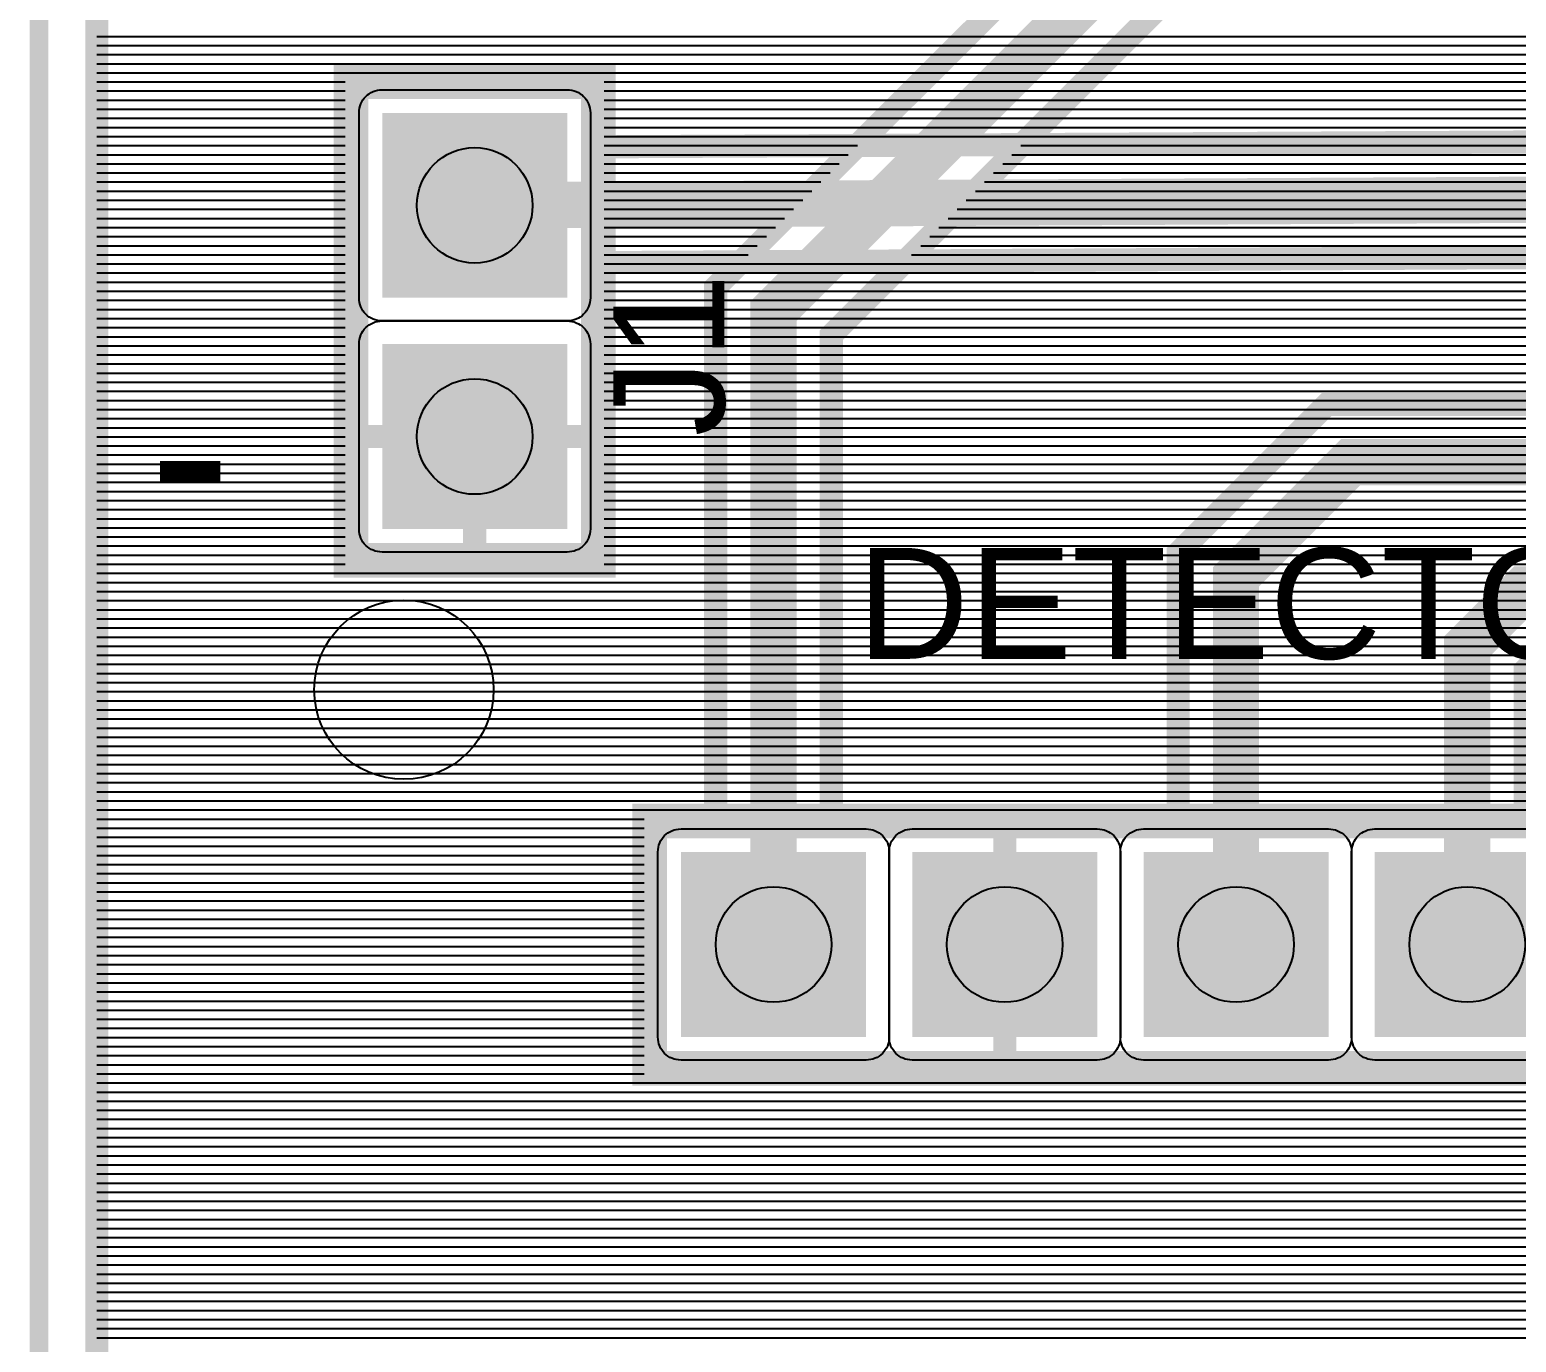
# Model space of a CAD drawing. Header units: inches. Extents: x -1.68 to 1.68, y -1.15 to 1.15.
# Drawn here: x -1.681 to -1.039, y -0.581 to -0.013 of the extents above; entities that cross this region are included whole.
import ezdxf

# ---------------------------------------------------------------- set-up
doc = ezdxf.new("R2010")
doc.units = ezdxf.units.IN
doc.layers.get('0').update_dxf_attribs({"linetype": 'CONTINUOUS'})

# ---------------------------------------------------------------- blocks, each defined once
blk = doc.blocks.new('RPAD')
blk.add_trace([(-0.5, -0.5), (-0.5, 0.5), (0.5, -0.5), (0.5, 0.5)])

msp = doc.modelspace()

# ---------------------------------------------------------------- linework, layer by layer
for points, const_width in [([(-1.6775, -1.1475), (1.6775, -1.1475), (1.6775, 1.1475), (-1.6775, 1.1475), (-1.6775, -1.1475)], 0.008), ([(-1.6775, -1.1475), (1.6775, -1.1475), (1.6775, 1.1475), (-1.6775, 1.1475), (-1.6775, -1.1475)], 0.008), ([(-1.6775, -1.1475), (1.6775, -1.1475), (1.6775, 1.1475), (-1.6775, 1.1475), (-1.6775, -1.1475)], 0.008), ([(1.6525, -1.1225), (-1.518807, -1.1225), (-1.4765, -1.080193), (-1.4765, -1.004807), (-1.529807, -0.9515), (-1.605193, -0.9515), (-1.6525, -0.998807), (-1.6525, 0.993807), (-1.615193, 0.9565), (-1.539807, 0.9565), (-1.4865, 1.009807), (-1.4865, 1.085193), (-1.523807, 1.1225), (1.513807, 1.1225)], 0.01), ([(1.6525, -1.1225), (-1.518807, -1.1225), (-1.4765, -1.080193), (-1.4765, -1.004807), (-1.529807, -0.9515), (-1.605193, -0.9515), (-1.6525, -0.998807), (-1.6525, 0.993807), (-1.615193, 0.9565), (-1.539807, 0.9565), (-1.4865, 1.009807), (-1.4865, 1.085193), (-1.523807, 1.1225), (1.513807, 1.1225)], 0.01), ([(0.4375, -0.280531), (-1.025098, -0.280531), (-1.034863, -0.290296), (-1.034863, -0.353075), (-0.903863, -0.353075), (-0.903863, -0.465074), (-1.415862, -0.465074), (-1.415862, -0.353075), (-1.384862, -0.353075), (-1.384862, -0.124704), (-1.203288, 0.05687), (-0.800757, 0.05687), (-0.737322, 0.064644), (-0.732777, 0.631828), (-0.718845, 0.646204), (-0.708843, 0.646598), (-0.6125, 0.650392), (-0.6125, 0.707), (-0.635, 0.707), (-0.635, 0.798), (-0.54, 0.798), (-0.54, 0.707)], 0.01), ([(-1.359862, -0.409075), (-1.359862, -0.135059), (-1.192933, 0.03187), (-0.799232, 0.03187), (-0.7125, 0.0425), (-0.707859, 0.621618), (-0.5875, 0.626358), (-0.5875, 0.7525)], 0.02), ([(-0.54, 0.707), (-0.5625, 0.707), (-0.5625, 0.616291), (-0.576456, 0.601774), (-0.683052, 0.597576), (-0.687577, 0.032884), (-0.700113, 0.018832), (-0.709459, 0.017686), (-0.797707, 0.00687), (-1.182578, 0.00687), (-1.334863, -0.145414), (-1.334863, -0.353075), (-1.184862, -0.353075), (-1.184862, -0.239665), (-1.120611, -0.175414), (-0.620041, -0.175414), (-0.633381, -0.162073), (-0.633381, -0.136392), (-0.615222, -0.118233), (-0.589541, -0.118233), (-0.583541, -0.124233), (0.243659, -0.124233), (0.249659, -0.118233), (0.275341, -0.118233)], 0.01), ([(-0.9225, 0.1375), (-0.9225, 0.141437), (-0.910689, 0.141437), (-0.909469, -0.08624), (-1.489075, -0.089311)], 0.02), ([(-0.885368, 0.0815), (-0.884414, -0.096461), (-0.898981, -0.111184), (-1.433075, -0.114065), (-1.433075, -0.245311), (-1.545074, -0.245311), (-1.545074, -0.033311), (-1.433075, -0.033311), (-1.433075, -0.063966), (-0.934602, -0.061371), (-0.935368, 0.0815)], 0.01), ([(-1.433075, -0.145311), (-1.433075, -0.245311), (-1.545074, -0.245311), (-1.545074, -0.033311), (-1.433075, -0.033311), (-1.433075, -0.145311)], 0.01), ([(-1.539075, -0.239311), (-1.439075, -0.239311), (-1.439075, -0.039311), (-1.539075, -0.039311), (-1.539075, -0.239311)], 0.008), ([(-1.539075, -0.239311), (-1.439075, -0.239311), (-1.439075, -0.039311), (-1.539075, -0.039311), (-1.539075, -0.239311)], 0.008), ([(-1.539075, -0.239311), (-1.439075, -0.239311), (-1.439075, -0.039311), (-1.539075, -0.039311), (-1.539075, -0.239311)], 0.008), ([(-1.545074, -0.189311), (-1.489075, -0.189311)], 0.01), ([(-1.489075, -0.245311), (-1.489075, -0.189311)], 0.01), ([(-1.433075, -0.189311), (-1.489075, -0.189311)], 0.01), ([(0.5625, -0.401516), (0.5625, -0.200413), (-1.110256, -0.200413), (-1.159862, -0.25002), (-1.159862, -0.409075)], 0.02), ([(0.4625, -0.401516), (0.4625, -0.255531), (-1.035453, -0.255531), (-1.059862, -0.279941), (-1.059862, -0.409075)], 0.02), ([(-0.795792, -0.352927), (-0.795792, -0.378608), (-0.801792, -0.384609), (-0.801792, -0.41943), (-0.816437, -0.434074), (-0.903863, -0.434074), (-0.903863, -0.465074), (-1.415862, -0.465074), (-1.415862, -0.353075), (-0.903863, -0.353075), (-0.903863, -0.384075), (-0.852324, -0.384075), (-0.857791, -0.378608), (-0.857791, -0.352927), (-0.839632, -0.334768), (-0.813951, -0.334768), (-0.795792, -0.352927)], 0.01), ([(-1.259862, -0.353075), (-1.259862, -0.409075)], 0.01), ([(-1.409862, -0.459075), (-0.909862, -0.459075), (-0.909862, -0.359075), (-1.409862, -0.359075), (-1.409862, -0.459075)], 0.008), ([(-1.409862, -0.459075), (-0.909862, -0.459075), (-0.909862, -0.359075), (-1.409862, -0.359075), (-1.409862, -0.459075)], 0.008), ([(-1.409862, -0.459075), (-0.909862, -0.459075), (-0.909862, -0.359075), (-1.409862, -0.359075), (-1.409862, -0.459075)], 0.008), ([(-1.259862, -0.465074), (-1.259862, -0.409075)], 0.01)]:
    msp.add_lwpolyline(points, dxfattribs=dict(const_width=const_width))
for points in [[(-1.6525, -0.016201), (-0.934844, -0.016201)], [(-1.6525, -0.016201), (-1.276358, -0.016201)], [(-1.20565, -0.016201), (-0.202185, -0.016201)], [(-1.6525, -0.020138), (-0.934822, -0.020138)], [(-1.6525, -0.020138), (-1.280295, -0.020138)], [(-1.6525, -0.024075), (-0.934802, -0.024075)], [(-1.6525, -0.024075), (-1.284232, -0.024075)], [(-1.213524, -0.024075), (-0.202185, -0.024075)], [(-1.209587, -0.020138), (-0.202185, -0.020138)], [(-1.6525, -0.028012), (-0.93478, -0.028012)], [(-1.6525, -0.028012), (-1.288169, -0.028012)], [(-1.6525, -0.031949), (-0.934759, -0.031949)], [(-1.6525, -0.031949), (-1.292106, -0.031949)], [(-1.221398, -0.031949), (-0.202185, -0.031949)], [(-1.217461, -0.028012), (-0.202185, -0.028012)], [(-1.6525, -0.035886), (-1.545074, -0.035886)], [(-1.6525, -0.035886), (-1.545074, -0.035886)], [(-1.433075, -0.035886), (-0.934738, -0.035886)], [(-1.433075, -0.035886), (-1.296043, -0.035886)], [(-1.225335, -0.035886), (-0.202185, -0.035886)], [(-1.6525, -0.039823), (-1.545074, -0.039823)], [(-1.6525, -0.039823), (-1.545074, -0.039823)], [(-1.6525, -0.04376), (-1.545074, -0.04376)], [(-1.6525, -0.04376), (-1.545074, -0.04376)], [(-1.433075, -0.039823), (-0.934717, -0.039823)], [(-1.433075, -0.039823), (-1.29998, -0.039823)], [(-1.433075, -0.04376), (-0.934696, -0.04376)], [(-1.433075, -0.04376), (-1.303917, -0.04376)], [(-1.233209, -0.04376), (-0.20128, -0.04376)], [(-1.229272, -0.039823), (-0.202185, -0.039823)], [(-1.6525, -0.047697), (-1.545074, -0.047697)], [(-1.6525, -0.047697), (-1.545074, -0.047697)], [(-1.433075, -0.047697), (-0.934675, -0.047697)], [(-1.433075, -0.047697), (-1.307854, -0.047697)], [(-1.237146, -0.047697), (-0.197343, -0.047697)], [(-1.6525, -0.051634), (-1.545074, -0.051634)], [(-1.6525, -0.051634), (-1.545074, -0.051634)], [(-1.6525, -0.055571), (-1.545074, -0.055571)], [(-1.6525, -0.055571), (-1.545074, -0.055571)], [(-1.433075, -0.051634), (-0.934654, -0.051634)], [(-1.433075, -0.051634), (-1.311791, -0.051634)], [(-1.433075, -0.055571), (-0.934633, -0.055571)], [(-1.433075, -0.055571), (-1.315728, -0.055571)], [(-1.24502, -0.055571), (-0.399411, -0.055571)], [(-1.241083, -0.051634), (-0.395474, -0.051634)], [(-1.6525, -0.059508), (-1.545074, -0.059508)], [(-1.6525, -0.059508), (-1.545074, -0.059508)], [(-1.6525, -0.063445), (-1.545074, -0.063445)], [(-1.6525, -0.063445), (-1.545074, -0.063445)], [(-1.433075, -0.059508), (-0.934611, -0.059508)], [(-1.433075, -0.059508), (-1.319665, -0.059508)], [(-1.433075, -0.063445), (-1.332942, -0.063445)], [(-1.433075, -0.063445), (-1.323602, -0.063445)], [(-1.252894, -0.063445), (-0.407285, -0.063445)], [(-1.248957, -0.059508), (-0.403348, -0.059508)], [(-1.6525, -0.067382), (-1.545074, -0.067382)], [(-1.6525, -0.067382), (-1.545074, -0.067382)], [(-1.433075, -0.067382), (-1.327539, -0.067382)], [(-1.256831, -0.067382), (-0.411222, -0.067382)], [(-1.6525, -0.071319), (-1.545074, -0.071319)], [(-1.6525, -0.071319), (-1.545074, -0.071319)], [(-1.6525, -0.075256), (-1.545074, -0.075256)], [(-1.6525, -0.075256), (-1.545074, -0.075256)], [(-1.433075, -0.071319), (-1.331476, -0.071319)], [(-1.433075, -0.075256), (-1.335413, -0.075256)], [(-1.264705, -0.075256), (-0.4135, -0.075256)], [(-1.260768, -0.071319), (-0.4135, -0.071319)], [(-1.6525, -0.079193), (-1.545074, -0.079193)], [(-1.6525, -0.079193), (-1.545074, -0.079193)], [(-1.6525, -0.08313), (-1.545074, -0.08313)], [(-1.6525, -0.08313), (-1.545074, -0.08313)], [(-1.433075, -0.079193), (-1.33935, -0.079193)], [(-1.433075, -0.08313), (-1.343287, -0.08313)], [(-1.272579, -0.08313), (-0.4135, -0.08313)], [(-1.268642, -0.079193), (-0.4135, -0.079193)], [(-1.6525, -0.087067), (-1.545074, -0.087067)], [(-1.6525, -0.087067), (-1.545074, -0.087067)], [(-1.433075, -0.087067), (-1.347224, -0.087067)], [(-1.276516, -0.087067), (-0.4135, -0.087067)], [(-1.6525, -0.091004), (-1.545074, -0.091004)], [(-1.6525, -0.091004), (-1.545074, -0.091004)], [(-1.6525, -0.094941), (-1.545074, -0.094941)], [(-1.6525, -0.094941), (-1.545074, -0.094941)], [(-1.433075, -0.091004), (-1.351161, -0.091004)], [(-1.433075, -0.094941), (-1.355098, -0.094941)], [(-1.28439, -0.094941), (-0.4135, -0.094941)], [(-1.280453, -0.091004), (-0.4135, -0.091004)], [(-1.6525, -0.098878), (-1.545074, -0.098878)], [(-1.6525, -0.098878), (-1.545074, -0.098878)], [(-1.6525, -0.102815), (-1.545074, -0.102815)], [(-1.6525, -0.102815), (-1.545074, -0.102815)], [(-1.433075, -0.098878), (-1.359035, -0.098878)], [(-1.433075, -0.102815), (-1.362972, -0.102815)], [(-1.292264, -0.102815), (-0.406025, -0.102815)], [(-1.288327, -0.098878), (-0.409962, -0.098878)], [(-1.6525, -0.106752), (-1.545074, -0.106752)], [(-1.6525, -0.106752), (-1.545074, -0.106752)], [(-1.433075, -0.106752), (-1.36691, -0.106752)], [(-1.296201, -0.106752), (-0.402088, -0.106752)], [(-1.6525, -0.110689), (-1.545074, -0.110689)], [(-1.6525, -0.110689), (-1.545074, -0.110689)], [(-1.6525, -0.114626), (-1.545074, -0.114626)], [(-1.6525, -0.114626), (-1.545074, -0.114626)], [(-1.433075, -0.110689), (-1.370847, -0.110689)], [(-1.433075, -0.114626), (-0.7675, -0.114626)], [(-1.433075, -0.114626), (-1.374784, -0.114626)], [(-1.304075, -0.114626), (1.542501, -0.114626)], [(-1.300138, -0.110689), (-0.398151, -0.110689)], [(-1.6525, -0.118563), (-1.545074, -0.118563)], [(-1.6525, -0.118563), (-1.545074, -0.118563)], [(-1.433075, -0.118563), (-0.7675, -0.118563)], [(-1.433075, -0.118563), (-1.378721, -0.118563)], [(-1.308012, -0.118563), (-0.615553, -0.118563)], [(-1.6525, -0.1225), (-1.545074, -0.1225)], [(-1.6525, -0.1225), (-1.545074, -0.1225)], [(-1.6525, -0.126437), (-1.545074, -0.126437)], [(-1.6525, -0.126437), (-1.545074, -0.126437)], [(-1.433075, -0.1225), (-0.7675, -0.1225)], [(-1.433075, -0.1225), (-1.382658, -0.1225)], [(-1.433075, -0.126437), (-0.7675, -0.126437)], [(-1.433075, -0.126437), (-1.384862, -0.126437)], [(-1.315886, -0.126437), (-0.623427, -0.126437)], [(-1.311949, -0.1225), (-0.61949, -0.1225)], [(-1.6525, -0.130374), (-1.545074, -0.130374)], [(-1.6525, -0.130374), (-1.545074, -0.130374)], [(-1.6525, -0.134311), (-1.545074, -0.134311)], [(-1.6525, -0.134311), (-1.545074, -0.134311)], [(-1.433075, -0.130374), (-0.7675, -0.130374)], [(-1.433075, -0.130374), (-1.384862, -0.130374)], [(-1.433075, -0.134311), (-0.7675, -0.134311)], [(-1.433075, -0.134311), (-1.384862, -0.134311)], [(-1.32376, -0.134311), (-0.631301, -0.134311)], [(-1.319823, -0.130374), (-0.627364, -0.130374)], [(-1.6525, -0.138248), (-1.545074, -0.138248)], [(-1.6525, -0.138248), (-1.545074, -0.138248)], [(-1.433075, -0.138248), (-0.7675, -0.138248)], [(-1.433075, -0.138248), (-1.384862, -0.138248)], [(-1.327697, -0.138248), (-0.633381, -0.138248)], [(-1.6525, -0.142185), (-1.545074, -0.142185)], [(-1.6525, -0.142185), (-1.545074, -0.142185)], [(-1.6525, -0.146122), (-1.545074, -0.146122)], [(-1.6525, -0.146122), (-1.545074, -0.146122)], [(-1.433075, -0.142185), (-0.7675, -0.142185)], [(-1.433075, -0.142185), (-1.384862, -0.142185)], [(-1.433075, -0.146122), (-0.7675, -0.146122)], [(-1.433075, -0.146122), (-1.384862, -0.146122)], [(-1.334863, -0.146122), (-0.633381, -0.146122)], [(-1.331634, -0.142185), (-0.633381, -0.142185)], [(-1.6525, -0.150059), (-1.545074, -0.150059)], [(-1.6525, -0.150059), (-1.545074, -0.150059)], [(-1.6525, -0.153996), (-1.545074, -0.153996)], [(-1.6525, -0.153996), (-1.545074, -0.153996)], [(-1.433075, -0.150059), (-0.7675, -0.150059)], [(-1.433075, -0.150059), (-1.384862, -0.150059)], [(-1.433075, -0.153996), (-0.7675, -0.153996)], [(-1.433075, -0.153996), (-1.384862, -0.153996)], [(-1.334863, -0.150059), (-0.633381, -0.150059)], [(-1.334863, -0.153996), (-0.633381, -0.153996)], [(-1.6525, -0.157933), (-1.545074, -0.157933)], [(-1.6525, -0.157933), (-1.545074, -0.157933)], [(-1.433075, -0.157933), (-0.7675, -0.157933)], [(-1.433075, -0.157933), (-1.384862, -0.157933)], [(-1.334863, -0.157933), (-0.633381, -0.157933)], [(-1.6525, -0.16187), (-1.545074, -0.16187)], [(-1.6525, -0.16187), (-1.545074, -0.16187)], [(-1.6525, -0.165807), (-1.545074, -0.165807)], [(-1.6525, -0.165807), (-1.545074, -0.165807)], [(-1.433075, -0.16187), (-0.7675, -0.16187)], [(-1.433075, -0.16187), (-1.384862, -0.16187)], [(-1.433075, -0.165807), (-0.7675, -0.165807)], [(-1.433075, -0.165807), (-1.384862, -0.165807)], [(-1.334863, -0.16187), (-0.633381, -0.16187)], [(-1.334863, -0.165807), (-0.629647, -0.165807)], [(-1.6525, -0.169744), (-1.545074, -0.169744)], [(-1.6525, -0.169744), (-1.545074, -0.169744)], [(-1.433075, -0.169744), (-0.7675, -0.169744)], [(-1.433075, -0.169744), (-1.384862, -0.169744)], [(-1.334863, -0.169744), (-0.62571, -0.169744)], [(-1.6525, -0.173681), (-1.545074, -0.173681)], [(-1.6525, -0.173681), (-1.545074, -0.173681)], [(-1.6525, -0.177618), (-1.545074, -0.177618)], [(-1.6525, -0.177618), (-1.545074, -0.177618)], [(-1.433075, -0.173681), (-0.7675, -0.173681)], [(-1.433075, -0.173681), (-1.384862, -0.173681)], [(-1.433075, -0.177618), (-0.7675, -0.177618)], [(-1.433075, -0.177618), (-1.384862, -0.177618)], [(-1.334863, -0.173681), (-0.621773, -0.173681)], [(-1.334863, -0.177618), (-1.122815, -0.177618)], [(-1.6525, -0.181555), (-1.545074, -0.181555)], [(-1.6525, -0.181555), (-1.545074, -0.181555)], [(-1.6525, -0.185492), (-1.545074, -0.185492)], [(-1.6525, -0.185492), (-1.545074, -0.185492)], [(-1.433075, -0.181555), (-0.7675, -0.181555)], [(-1.433075, -0.181555), (-1.384862, -0.181555)], [(-1.433075, -0.185492), (-0.7675, -0.185492)], [(-1.433075, -0.185492), (-1.384862, -0.185492)], [(-1.334863, -0.181555), (-1.126752, -0.181555)], [(-1.334863, -0.185492), (-1.130689, -0.185492)], [(-1.6525, -0.189429), (-1.545074, -0.189429)], [(-1.6525, -0.189429), (-1.545074, -0.189429)], [(-1.433075, -0.189429), (-0.7675, -0.189429)], [(-1.433075, -0.189429), (-1.384862, -0.189429)], [(-1.334863, -0.189429), (-1.134626, -0.189429)], [(-1.6525, -0.193366), (-1.545074, -0.193366)], [(-1.6525, -0.193366), (-1.545074, -0.193366)], [(-1.6525, -0.197303), (-1.545074, -0.197303)], [(-1.6525, -0.197303), (-1.545074, -0.197303)], [(-1.433075, -0.193366), (-0.7675, -0.193366)], [(-1.433075, -0.193366), (-1.384862, -0.193366)], [(-1.433075, -0.197303), (-0.7675, -0.197303)], [(-1.433075, -0.197303), (-1.384862, -0.197303)], [(-1.334863, -0.193366), (-1.138563, -0.193366)], [(-1.334863, -0.197303), (-1.1425, -0.197303)], [(-1.6525, -0.20124), (-1.545074, -0.20124)], [(-1.6525, -0.20124), (-1.545074, -0.20124)], [(-1.6525, -0.205177), (-1.545074, -0.205177)], [(-1.6525, -0.205177), (-1.545074, -0.205177)], [(-1.433075, -0.20124), (-0.7675, -0.20124)], [(-1.433075, -0.20124), (-1.384862, -0.20124)], [(-1.433075, -0.205177), (-0.7675, -0.205177)], [(-1.433075, -0.205177), (-1.384862, -0.205177)], [(-1.334863, -0.20124), (-1.146437, -0.20124)], [(-1.334863, -0.205177), (-1.150374, -0.205177)], [(-1.6525, -0.209114), (-1.545074, -0.209114)], [(-1.6525, -0.209114), (-1.545074, -0.209114)], [(-1.433075, -0.209114), (-0.7675, -0.209114)], [(-1.433075, -0.209114), (-1.384862, -0.209114)], [(-1.334863, -0.209114), (-1.154311, -0.209114)], [(-1.6525, -0.213051), (-1.545074, -0.213051)], [(-1.6525, -0.213051), (-1.545074, -0.213051)], [(-1.6525, -0.216988), (-1.545074, -0.216988)], [(-1.6525, -0.216988), (-1.545074, -0.216988)], [(-1.433075, -0.213051), (-0.7675, -0.213051)], [(-1.433075, -0.213051), (-1.384862, -0.213051)], [(-1.433075, -0.216988), (-0.7675, -0.216988)], [(-1.433075, -0.216988), (-1.384862, -0.216988)], [(-1.334863, -0.213051), (-1.158248, -0.213051)], [(-1.334863, -0.216988), (-1.162185, -0.216988)], [(-1.6525, -0.220925), (-1.545074, -0.220925)], [(-1.6525, -0.220925), (-1.545074, -0.220925)], [(-1.6525, -0.224862), (-1.545074, -0.224862)], [(-1.6525, -0.224862), (-1.545074, -0.224862)], [(-1.433075, -0.220925), (-0.7675, -0.220925)], [(-1.433075, -0.220925), (-1.384862, -0.220925)], [(-1.433075, -0.224862), (-0.7675, -0.224862)], [(-1.433075, -0.224862), (-1.384862, -0.224862)], [(-1.334863, -0.220925), (-1.166122, -0.220925)], [(-1.334863, -0.224862), (-1.170059, -0.224862)], [(-1.6525, -0.228799), (-1.545074, -0.228799)], [(-1.6525, -0.228799), (-1.545074, -0.228799)], [(-1.433075, -0.228799), (-0.7675, -0.228799)], [(-1.433075, -0.228799), (-1.384862, -0.228799)], [(-1.334863, -0.228799), (-1.173996, -0.228799)], [(-1.6525, -0.232736), (-1.545074, -0.232736)], [(-1.6525, -0.232736), (-1.545074, -0.232736)], [(-1.6525, -0.236673), (-1.545074, -0.236673)], [(-1.6525, -0.236673), (-1.545074, -0.236673)], [(-1.433075, -0.232736), (-0.7675, -0.232736)], [(-1.433075, -0.232736), (-1.384862, -0.232736)], [(-1.433075, -0.236673), (-0.7675, -0.236673)], [(-1.433075, -0.236673), (-1.384862, -0.236673)], [(-1.334863, -0.232736), (-1.177933, -0.232736)], [(-1.334863, -0.236673), (-1.18187, -0.236673)], [(-1.6525, -0.24061), (-1.545074, -0.24061)], [(-1.6525, -0.24061), (-1.545074, -0.24061)], [(-1.433075, -0.24061), (-0.7675, -0.24061)], [(-1.433075, -0.24061), (-1.384862, -0.24061)], [(-1.334863, -0.24061), (-1.184862, -0.24061)], [(-1.6525, -0.244547), (-1.545074, -0.244547)], [(-1.6525, -0.244547), (-1.545074, -0.244547)], [(-1.6525, -0.248484), (-0.7675, -0.248484)], [(-1.6525, -0.248484), (-1.384862, -0.248484)], [(-1.433075, -0.244547), (-0.7675, -0.244547)], [(-1.433075, -0.244547), (-1.384862, -0.244547)], [(-1.334863, -0.244547), (-1.184862, -0.244547)], [(-1.334863, -0.248484), (-1.184862, -0.248484)], [(-1.6525, -0.252421), (-0.7675, -0.252421)], [(-1.6525, -0.252421), (-1.384862, -0.252421)], [(-1.6525, -0.256358), (-0.7675, -0.256358)], [(-1.6525, -0.256358), (-1.384862, -0.256358)], [(-1.334863, -0.252421), (-1.184862, -0.252421)], [(-1.334863, -0.256358), (-1.184862, -0.256358)], [(-1.6525, -0.260295), (-0.7675, -0.260295)], [(-1.6525, -0.260295), (-1.384862, -0.260295)], [(-1.334863, -0.260295), (-1.184862, -0.260295)], [(-1.6525, -0.264232), (-0.7675, -0.264232)], [(-1.6525, -0.264232), (-1.384862, -0.264232)], [(-1.6525, -0.268169), (-0.7675, -0.268169)], [(-1.6525, -0.268169), (-1.384862, -0.268169)], [(-1.334863, -0.264232), (-1.184862, -0.264232)], [(-1.334863, -0.268169), (-1.184862, -0.268169)], [(-1.6525, -0.272106), (-0.7675, -0.272106)], [(-1.6525, -0.272106), (-1.384862, -0.272106)], [(-1.6525, -0.276043), (-0.7675, -0.276043)], [(-1.6525, -0.276043), (-1.384862, -0.276043)], [(-1.334863, -0.272106), (-1.184862, -0.272106)], [(-1.334863, -0.276043), (-1.184862, -0.276043)], [(-1.6525, -0.27998), (-0.7675, -0.27998)], [(-1.6525, -0.27998), (-1.384862, -0.27998)], [(-1.334863, -0.27998), (-1.184862, -0.27998)], [(-1.6525, -0.283917), (-0.7675, -0.283917)], [(-1.6525, -0.283917), (-1.384862, -0.283917)], [(-1.6525, -0.287854), (-0.7675, -0.287854)], [(-1.6525, -0.287854), (-1.384862, -0.287854)], [(-1.334863, -0.283917), (-1.184862, -0.283917)], [(-1.334863, -0.287854), (-1.184862, -0.287854)], [(-1.6525, -0.291791), (-0.7675, -0.291791)], [(-1.6525, -0.291791), (-1.384862, -0.291791)], [(-1.334863, -0.291791), (-1.184862, -0.291791)], [(-1.6525, -0.295728), (-0.7675, -0.295728)], [(-1.6525, -0.295728), (-1.384862, -0.295728)], [(-1.6525, -0.299665), (-0.7675, -0.299665)], [(-1.6525, -0.299665), (-1.384862, -0.299665)], [(-1.334863, -0.295728), (-1.184862, -0.295728)], [(-1.334863, -0.299665), (-1.184862, -0.299665)], [(-1.6525, -0.303602), (-0.7675, -0.303602)], [(-1.6525, -0.303602), (-1.384862, -0.303602)], [(-1.6525, -0.307539), (-0.7675, -0.307539)], [(-1.6525, -0.307539), (-1.384862, -0.307539)], [(-1.334863, -0.303602), (-1.184862, -0.303602)], [(-1.334863, -0.307539), (-1.184862, -0.307539)], [(-1.6525, -0.311476), (-0.7675, -0.311476)], [(-1.6525, -0.311476), (-1.384862, -0.311476)], [(-1.334863, -0.311476), (-1.184862, -0.311476)], [(-1.6525, -0.315413), (-0.7675, -0.315413)], [(-1.6525, -0.315413), (-1.384862, -0.315413)], [(-1.6525, -0.31935), (-0.7675, -0.31935)], [(-1.6525, -0.31935), (-1.384862, -0.31935)], [(-1.334863, -0.315413), (-1.184862, -0.315413)], [(-1.334863, -0.31935), (-1.184862, -0.31935)], [(-1.6525, -0.323287), (-0.7675, -0.323287)], [(-1.6525, -0.323287), (-1.384862, -0.323287)], [(-1.6525, -0.327224), (-0.7675, -0.327224)], [(-1.6525, -0.327224), (-1.384862, -0.327224)], [(-1.334863, -0.323287), (-1.184862, -0.323287)], [(-1.334863, -0.327224), (-1.184862, -0.327224)], [(-1.6525, -0.331161), (-0.7675, -0.331161)], [(-1.6525, -0.331161), (-1.384862, -0.331161)], [(-1.334863, -0.331161), (-1.184862, -0.331161)], [(-1.6525, -0.335098), (-0.839962, -0.335098)], [(-1.6525, -0.335098), (-1.384862, -0.335098)], [(-1.6525, -0.339035), (-0.843899, -0.339035)], [(-1.6525, -0.339035), (-1.384862, -0.339035)], [(-1.334863, -0.335098), (-1.184862, -0.335098)], [(-1.334863, -0.339035), (-1.184862, -0.339035)], [(-1.6525, -0.342972), (-0.847836, -0.342972)], [(-1.6525, -0.342972), (-1.384862, -0.342972)], [(-1.6525, -0.346909), (-0.851773, -0.346909)], [(-1.6525, -0.346909), (-1.384862, -0.346909)], [(-1.334863, -0.342972), (-1.184862, -0.342972)], [(-1.334863, -0.346909), (-1.184862, -0.346909)], [(-1.6525, -0.350846), (-0.85571, -0.350846)], [(-1.6525, -0.350846), (-1.384862, -0.350846)], [(-1.334863, -0.350846), (-1.184862, -0.350846)], [(-1.6525, -0.354783), (-1.415862, -0.354783)], [(-1.6525, -0.354783), (-1.415862, -0.354783)], [(-1.6525, -0.35872), (-1.415862, -0.35872)], [(-1.6525, -0.35872), (-1.415862, -0.35872)], [(-1.019862, -0.459075), (-1.099862, -0.459075), (-1.100902, -0.459024), (-1.101907, -0.458876), (-1.102874, -0.458634), (-1.103798, -0.458303), (-1.104674, -0.457889), (-1.105498, -0.457394), (-1.106266, -0.456824), (-1.106972, -0.456184), (-1.107612, -0.455478), (-1.108181, -0.454711), (-1.108676, -0.453887), (-1.109091, -0.45301), (-1.109421, -0.452086), (-1.109663, -0.451119), (-1.109812, -0.450114), (-1.109862, -0.449075), (-1.109862, -0.369075), (-1.109812, -0.368035), (-1.109663, -0.36703), (-1.109421, -0.366063), (-1.109091, -0.365139), (-1.108676, -0.364263), (-1.108181, -0.363439), (-1.107612, -0.362672), (-1.106972, -0.361965), (-1.106266, -0.361325), (-1.105498, -0.360756), (-1.104674, -0.360261), (-1.103798, -0.359846), (-1.102874, -0.359516), (-1.101907, -0.359274), (-1.100902, -0.359125), (-1.099862, -0.359075), (-1.099862, -0.359075), (-1.019862, -0.359075)], [(-1.6525, -0.362657), (-1.415862, -0.362657)], [(-1.6525, -0.362657), (-1.415862, -0.362657)], [(-1.6525, -0.366594), (-1.415862, -0.366594)], [(-1.6525, -0.366594), (-1.415862, -0.366594)], [(-1.6525, -0.370531), (-1.415862, -0.370531)], [(-1.6525, -0.370531), (-1.415862, -0.370531)], [(-1.6525, -0.374469), (-1.415862, -0.374469)], [(-1.6525, -0.374469), (-1.415862, -0.374469)], [(-1.6525, -0.378406), (-1.415862, -0.378406)], [(-1.6525, -0.378406), (-1.415862, -0.378406)], [(-1.6525, -0.382343), (-1.415862, -0.382343)], [(-1.6525, -0.382343), (-1.415862, -0.382343)], [(-1.6525, -0.38628), (-1.415862, -0.38628)], [(-1.6525, -0.38628), (-1.415862, -0.38628)], [(-1.6525, -0.390217), (-1.415862, -0.390217)], [(-1.6525, -0.390217), (-1.415862, -0.390217)], [(-1.6525, -0.394154), (-1.415862, -0.394154)], [(-1.6525, -0.394154), (-1.415862, -0.394154)], [(-1.6525, -0.398091), (-1.415862, -0.398091)], [(-1.6525, -0.398091), (-1.415862, -0.398091)], [(-1.6525, -0.402028), (-1.415862, -0.402028)], [(-1.6525, -0.402028), (-1.415862, -0.402028)], [(-1.6525, -0.405965), (-1.415862, -0.405965)], [(-1.6525, -0.405965), (-1.415862, -0.405965)], [(-1.6525, -0.409902), (-1.415862, -0.409902)], [(-1.6525, -0.409902), (-1.415862, -0.409902)], [(-1.6525, -0.413839), (-1.415862, -0.413839)], [(-1.6525, -0.413839), (-1.415862, -0.413839)], [(-1.6525, -0.417776), (-1.415862, -0.417776)], [(-1.6525, -0.417776), (-1.415862, -0.417776)], [(-1.6525, -0.421713), (-1.415862, -0.421713)], [(-1.6525, -0.421713), (-1.415862, -0.421713)], [(-1.6525, -0.42565), (-1.415862, -0.42565)], [(-1.6525, -0.42565), (-1.415862, -0.42565)], [(-1.6525, -0.429587), (-1.415862, -0.429587)], [(-1.6525, -0.429587), (-1.415862, -0.429587)], [(-1.6525, -0.433524), (-1.415862, -0.433524)], [(-1.6525, -0.433524), (-1.415862, -0.433524)], [(-1.6525, -0.437461), (-1.415862, -0.437461)], [(-1.6525, -0.437461), (-1.415862, -0.437461)], [(-1.6525, -0.441398), (-1.415862, -0.441398)], [(-1.6525, -0.441398), (-1.415862, -0.441398)], [(-1.6525, -0.445335), (-1.415862, -0.445335)], [(-1.6525, -0.445335), (-1.415862, -0.445335)], [(-1.6525, -0.449272), (-1.415862, -0.449272)], [(-1.6525, -0.449272), (-1.415862, -0.449272)], [(-1.6525, -0.453209), (-1.415862, -0.453209)], [(-1.6525, -0.453209), (-1.415862, -0.453209)], [(-1.6525, -0.457146), (-1.415862, -0.457146)], [(-1.6525, -0.457146), (-1.415862, -0.457146)], [(-1.6525, -0.461083), (-1.415862, -0.461083)], [(-1.6525, -0.461083), (-1.415862, -0.461083)], [(-1.6525, -0.46502), (-1.415862, -0.46502)], [(-1.6525, -0.46502), (-1.415862, -0.46502)], [(-1.6525, -0.468957), (-0.759883, -0.468957)], [(-1.6525, -0.468957), (-0.759883, -0.468957)], [(-1.6525, -0.472894), (-0.755946, -0.472894)], [(-1.6525, -0.472894), (-0.755946, -0.472894)], [(-1.6525, -0.476831), (-0.627382, -0.476831)], [(-1.6525, -0.476831), (-0.5275, -0.476831)], [(-1.6525, -0.480768), (-0.627382, -0.480768)], [(-1.6525, -0.480768), (-0.5275, -0.480768)], [(-1.6525, -0.484705), (-0.627382, -0.484705)], [(-1.6525, -0.484705), (-0.5275, -0.484705)], [(-1.6525, -0.488642), (-0.627382, -0.488642)], [(-1.6525, -0.488642), (-0.5275, -0.488642)], [(-1.6525, -0.492579), (-0.627382, -0.492579)], [(-1.6525, -0.492579), (-0.5275, -0.492579)], [(-1.6525, -0.496516), (-0.627382, -0.496516)], [(-1.6525, -0.496516), (-0.5275, -0.496516)], [(-1.6525, -0.500453), (-0.627382, -0.500453)], [(-1.6525, -0.500453), (-0.5275, -0.500453)], [(-1.6525, -0.50439), (-0.627382, -0.50439)], [(-1.6525, -0.50439), (-0.5275, -0.50439)], [(-1.6525, -0.508327), (-0.627382, -0.508327)], [(-1.6525, -0.508327), (-0.5275, -0.508327)], [(-1.6525, -0.512264), (-0.627382, -0.512264)], [(-1.6525, -0.512264), (-0.5275, -0.512264)], [(-1.6525, -0.516201), (-0.627382, -0.516201)], [(-1.6525, -0.516201), (-0.5275, -0.516201)], [(-1.6525, -0.520138), (-0.627382, -0.520138)], [(-1.6525, -0.520138), (-0.5275, -0.520138)], [(-1.6525, -0.524075), (-0.627382, -0.524075)], [(-1.6525, -0.524075), (-0.5275, -0.524075)], [(-1.6525, -0.528012), (-0.627382, -0.528012)], [(-1.6525, -0.528012), (-0.5275, -0.528012)], [(-1.6525, -0.531949), (-0.627382, -0.531949)], [(-1.6525, -0.531949), (-0.5275, -0.531949)], [(-1.6525, -0.535886), (-0.627382, -0.535886)], [(-1.6525, -0.535886), (-0.5275, -0.535886)], [(-1.6525, -0.539823), (-0.627382, -0.539823)], [(-1.6525, -0.539823), (-0.5275, -0.539823)], [(-1.6525, -0.54376), (-0.627382, -0.54376)], [(-1.6525, -0.54376), (-0.5275, -0.54376)], [(-1.6525, -0.547697), (-0.627382, -0.547697)], [(-1.6525, -0.547697), (-0.5275, -0.547697)], [(-1.6525, -0.551634), (-0.627382, -0.551634)], [(-1.6525, -0.551634), (-0.5275, -0.551634)], [(-1.6525, -0.555571), (-0.627382, -0.555571)], [(-1.6525, -0.555571), (-0.5275, -0.555571)], [(-1.6525, -0.559508), (-0.627382, -0.559508)], [(-1.6525, -0.559508), (-0.5275, -0.559508)], [(-1.6525, -0.563445), (-0.627382, -0.563445)], [(-1.6525, -0.563445), (-0.5275, -0.563445)], [(-1.6525, -0.567382), (-0.627382, -0.567382)], [(-1.6525, -0.567382), (-0.5275, -0.567382)], [(-1.6525, -0.571319), (-0.627382, -0.571319)], [(-1.6525, -0.571319), (-0.5275, -0.571319)], [(-1.6525, -0.575256), (-0.627382, -0.575256)], [(-1.6525, -0.575256), (-0.5275, -0.575256)], [(-1.6525, -0.579193), (-0.627382, -0.579193)], [(-1.6525, -0.579193), (-0.5275, -0.579193)]]:
    msp.add_lwpolyline(points)
for points in [[(-1.439075, -0.049311), (-1.439075, -0.129311), (-1.439125, -0.13035), (-1.439274, -0.131356), (-1.439516, -0.132322), (-1.439847, -0.133246), (-1.440261, -0.134123), (-1.440756, -0.134947), (-1.441325, -0.135715), (-1.441965, -0.13642), (-1.442672, -0.137061), (-1.443439, -0.13763), (-1.444263, -0.138124), (-1.445139, -0.138539), (-1.446063, -0.13887), (-1.44703, -0.139112), (-1.448035, -0.139261), (-1.449075, -0.139311), (-1.529075, -0.139311), (-1.530114, -0.139261), (-1.531119, -0.139112), (-1.532086, -0.13887), (-1.53301, -0.138539), (-1.533887, -0.138124), (-1.534711, -0.13763), (-1.535478, -0.137061), (-1.536184, -0.13642), (-1.536824, -0.135715), (-1.537394, -0.134947), (-1.537889, -0.134123), (-1.538303, -0.133246), (-1.538634, -0.132322), (-1.538876, -0.131356), (-1.539024, -0.13035), (-1.539075, -0.129311), (-1.539075, -0.049311), (-1.539024, -0.048272), (-1.538876, -0.047267), (-1.538634, -0.0463), (-1.538303, -0.045376), (-1.537889, -0.044499), (-1.537394, -0.043675), (-1.536824, -0.042907), (-1.536184, -0.042202), (-1.535478, -0.041561), (-1.534711, -0.040992), (-1.533887, -0.040498), (-1.53301, -0.040083), (-1.532086, -0.039752), (-1.531119, -0.03951), (-1.530114, -0.039361), (-1.529075, -0.039311), (-1.449075, -0.039311), (-1.448035, -0.039361), (-1.44703, -0.03951), (-1.446063, -0.039752), (-1.445139, -0.040083), (-1.444263, -0.040498), (-1.443439, -0.040992), (-1.442672, -0.041561), (-1.441965, -0.042202), (-1.441325, -0.042907), (-1.440756, -0.043675), (-1.440261, -0.044499), (-1.439847, -0.045376), (-1.439516, -0.0463), (-1.439274, -0.047267), (-1.439125, -0.048272), (-1.439075, -0.049311)], [(-1.439075, -0.149311), (-1.439075, -0.229311), (-1.439125, -0.23035), (-1.439274, -0.231356), (-1.439516, -0.232322), (-1.439847, -0.233246), (-1.440261, -0.234123), (-1.440756, -0.234947), (-1.441325, -0.235715), (-1.441965, -0.23642), (-1.442672, -0.237061), (-1.443439, -0.23763), (-1.444263, -0.238124), (-1.445139, -0.238539), (-1.446063, -0.23887), (-1.44703, -0.239112), (-1.448035, -0.239261), (-1.449075, -0.239311), (-1.529075, -0.239311), (-1.530114, -0.239261), (-1.531119, -0.239112), (-1.532086, -0.23887), (-1.53301, -0.238539), (-1.533887, -0.238124), (-1.534711, -0.23763), (-1.535478, -0.237061), (-1.536184, -0.23642), (-1.536824, -0.235715), (-1.537394, -0.234947), (-1.537889, -0.234123), (-1.538303, -0.233246), (-1.538634, -0.232322), (-1.538876, -0.231356), (-1.539024, -0.23035), (-1.539075, -0.229311), (-1.539075, -0.149311), (-1.539024, -0.148272), (-1.538876, -0.147267), (-1.538634, -0.1463), (-1.538303, -0.145376), (-1.537889, -0.144499), (-1.537394, -0.143675), (-1.536824, -0.142907), (-1.536184, -0.142202), (-1.535478, -0.141561), (-1.534711, -0.140992), (-1.533887, -0.140498), (-1.53301, -0.140083), (-1.532086, -0.139752), (-1.531119, -0.13951), (-1.530114, -0.139361), (-1.529075, -0.139311), (-1.449075, -0.139311), (-1.448035, -0.139361), (-1.44703, -0.13951), (-1.446063, -0.139752), (-1.445139, -0.140083), (-1.444263, -0.140498), (-1.443439, -0.140992), (-1.442672, -0.141561), (-1.441965, -0.142202), (-1.441325, -0.142907), (-1.440756, -0.143675), (-1.440261, -0.144499), (-1.439847, -0.145376), (-1.439516, -0.1463), (-1.439274, -0.147267), (-1.439125, -0.148272), (-1.439075, -0.149311)], [(-1.399862, -0.359075), (-1.319862, -0.359075), (-1.318823, -0.359125), (-1.317818, -0.359274), (-1.316851, -0.359516), (-1.315927, -0.359846), (-1.31505, -0.360261), (-1.314226, -0.360756), (-1.313459, -0.361325), (-1.312753, -0.361965), (-1.312113, -0.362672), (-1.311543, -0.363439), (-1.311049, -0.364263), (-1.310634, -0.365139), (-1.310303, -0.366063), (-1.310061, -0.36703), (-1.309913, -0.368035), (-1.309862, -0.369075), (-1.309862, -0.449075), (-1.309913, -0.450114), (-1.310061, -0.451119), (-1.310303, -0.452086), (-1.310634, -0.45301), (-1.311049, -0.453887), (-1.311543, -0.454711), (-1.312113, -0.455478), (-1.312753, -0.456184), (-1.313459, -0.456824), (-1.314226, -0.457394), (-1.31505, -0.457889), (-1.315927, -0.458303), (-1.316851, -0.458634), (-1.317818, -0.458876), (-1.318823, -0.459024), (-1.319862, -0.459075), (-1.399862, -0.459075), (-1.400902, -0.459024), (-1.401907, -0.458876), (-1.402874, -0.458634), (-1.403798, -0.458303), (-1.404674, -0.457889), (-1.405498, -0.457394), (-1.406266, -0.456824), (-1.406972, -0.456184), (-1.407612, -0.455478), (-1.408181, -0.454711), (-1.408676, -0.453887), (-1.409091, -0.45301), (-1.409421, -0.452086), (-1.409663, -0.451119), (-1.409812, -0.450114), (-1.409862, -0.449075), (-1.409862, -0.369075), (-1.409812, -0.368035), (-1.409663, -0.36703), (-1.409421, -0.366063), (-1.409091, -0.365139), (-1.408676, -0.364263), (-1.408181, -0.363439), (-1.407612, -0.362672), (-1.406972, -0.361965), (-1.406266, -0.361325), (-1.405498, -0.360756), (-1.404674, -0.360261), (-1.403798, -0.359846), (-1.402874, -0.359516), (-1.401907, -0.359274), (-1.400902, -0.359125), (-1.399862, -0.359075)], [(-1.299862, -0.359075), (-1.219862, -0.359075), (-1.218823, -0.359125), (-1.217818, -0.359274), (-1.216851, -0.359516), (-1.215927, -0.359846), (-1.21505, -0.360261), (-1.214226, -0.360756), (-1.213459, -0.361325), (-1.212753, -0.361965), (-1.212113, -0.362672), (-1.211543, -0.363439), (-1.211049, -0.364263), (-1.210634, -0.365139), (-1.210303, -0.366063), (-1.210061, -0.36703), (-1.209913, -0.368035), (-1.209862, -0.369075), (-1.209862, -0.449075), (-1.209913, -0.450114), (-1.210061, -0.451119), (-1.210303, -0.452086), (-1.210634, -0.45301), (-1.211049, -0.453887), (-1.211543, -0.454711), (-1.212113, -0.455478), (-1.212753, -0.456184), (-1.213459, -0.456824), (-1.214226, -0.457394), (-1.21505, -0.457889), (-1.215927, -0.458303), (-1.216851, -0.458634), (-1.217818, -0.458876), (-1.218823, -0.459024), (-1.219862, -0.459075), (-1.299862, -0.459075), (-1.300902, -0.459024), (-1.301907, -0.458876), (-1.302874, -0.458634), (-1.303798, -0.458303), (-1.304674, -0.457889), (-1.305498, -0.457394), (-1.306266, -0.456824), (-1.306972, -0.456184), (-1.307612, -0.455478), (-1.308181, -0.454711), (-1.308676, -0.453887), (-1.30909, -0.45301), (-1.309421, -0.452086), (-1.309663, -0.451119), (-1.309812, -0.450114), (-1.309862, -0.449075), (-1.309862, -0.369075), (-1.309812, -0.368035), (-1.309663, -0.36703), (-1.309421, -0.366063), (-1.30909, -0.365139), (-1.308676, -0.364263), (-1.308181, -0.363439), (-1.307612, -0.362672), (-1.306972, -0.361965), (-1.306266, -0.361325), (-1.305498, -0.360756), (-1.304674, -0.360261), (-1.303798, -0.359846), (-1.302874, -0.359516), (-1.301907, -0.359274), (-1.300902, -0.359125), (-1.299862, -0.359075)], [(-1.199862, -0.359075), (-1.119862, -0.359075), (-1.118823, -0.359125), (-1.117818, -0.359274), (-1.116851, -0.359516), (-1.115927, -0.359846), (-1.11505, -0.360261), (-1.114226, -0.360756), (-1.113459, -0.361325), (-1.112753, -0.361965), (-1.112113, -0.362672), (-1.111543, -0.363439), (-1.111049, -0.364263), (-1.110634, -0.365139), (-1.110303, -0.366063), (-1.110061, -0.36703), (-1.109913, -0.368035), (-1.109862, -0.369075), (-1.109862, -0.449075), (-1.109913, -0.450114), (-1.110061, -0.451119), (-1.110303, -0.452086), (-1.110634, -0.45301), (-1.111049, -0.453887), (-1.111543, -0.454711), (-1.112113, -0.455478), (-1.112753, -0.456184), (-1.113459, -0.456824), (-1.114226, -0.457394), (-1.11505, -0.457889), (-1.115927, -0.458303), (-1.116851, -0.458634), (-1.117818, -0.458876), (-1.118823, -0.459024), (-1.119862, -0.459075), (-1.199862, -0.459075), (-1.200902, -0.459024), (-1.201907, -0.458876), (-1.202874, -0.458634), (-1.203798, -0.458303), (-1.204674, -0.457889), (-1.205498, -0.457394), (-1.206266, -0.456824), (-1.206972, -0.456184), (-1.207612, -0.455478), (-1.208181, -0.454711), (-1.208676, -0.453887), (-1.209091, -0.45301), (-1.209421, -0.452086), (-1.209663, -0.451119), (-1.209812, -0.450114), (-1.209862, -0.449075), (-1.209862, -0.369075), (-1.209812, -0.368035), (-1.209663, -0.36703), (-1.209421, -0.366063), (-1.209091, -0.365139), (-1.208676, -0.364263), (-1.208181, -0.363439), (-1.207612, -0.362672), (-1.206972, -0.361965), (-1.206266, -0.361325), (-1.205498, -0.360756), (-1.204674, -0.360261), (-1.203798, -0.359846), (-1.202874, -0.359516), (-1.201907, -0.359274), (-1.200902, -0.359125), (-1.199862, -0.359075)]]:
    msp.add_lwpolyline(points, close=True)
for centre, radius in [((-1.489075, -0.089311), 0.025), ((-1.489075, -0.189311), 0.025), ((-1.519705, -0.298839), 0.038775), ((-1.519705, -0.298839), 0.038775), ((-1.519705, -0.298839), 0.038775), ((-1.359862, -0.409075), 0.025), ((-1.259862, -0.409075), 0.025), ((-1.159862, -0.409075), 0.025), ((-1.059862, -0.409075), 0.025)]:
    msp.add_circle(centre, radius)

# ---------------------------------------------------------------- block references
at = {"xscale": 0.08, "yscale": 0.08, "rotation": 270}
for p in [(-1.489075, -0.089311), (-1.489075, -0.189311)]:
    msp.add_blockref('RPAD', p, dxfattribs=at)
at = {"xscale": 0.08, "yscale": 0.08}
for p in [(-1.359862, -0.409075), (-1.259862, -0.409075), (-1.159862, -0.409075), (-1.059862, -0.409075)]:
    msp.add_blockref('RPAD', p, dxfattribs=at)

# ---------------------------------------------------------------- texts
at = {"width": 1.041667}
msp.add_text('J1', height=0.048, rotation=90, dxfattribs=at).set_placement((-1.381075, -0.189311))
msp.add_text('J1', height=0.048, rotation=90, dxfattribs=at).set_placement((-1.381075, -0.189311))
msp.add_text('J1', height=0.048, rotation=90, dxfattribs=at).set_placement((-1.381075, -0.189311))
msp.add_text('-', height=0.08).set_placement((-1.629941, -0.235295))
msp.add_text('-', height=0.08).set_placement((-1.629941, -0.235295))
msp.add_text('-', height=0.08).set_placement((-1.629941, -0.235295))
msp.add_text('DETECTORS', height=0.048, dxfattribs=at).set_placement((-1.323681, -0.285492))
msp.add_text('DETECTORS', height=0.048, dxfattribs=at).set_placement((-1.323681, -0.285492))
msp.add_text('DETECTORS', height=0.048, dxfattribs=at).set_placement((-1.323681, -0.285492))

doc.saveas('drawing.dxf')
